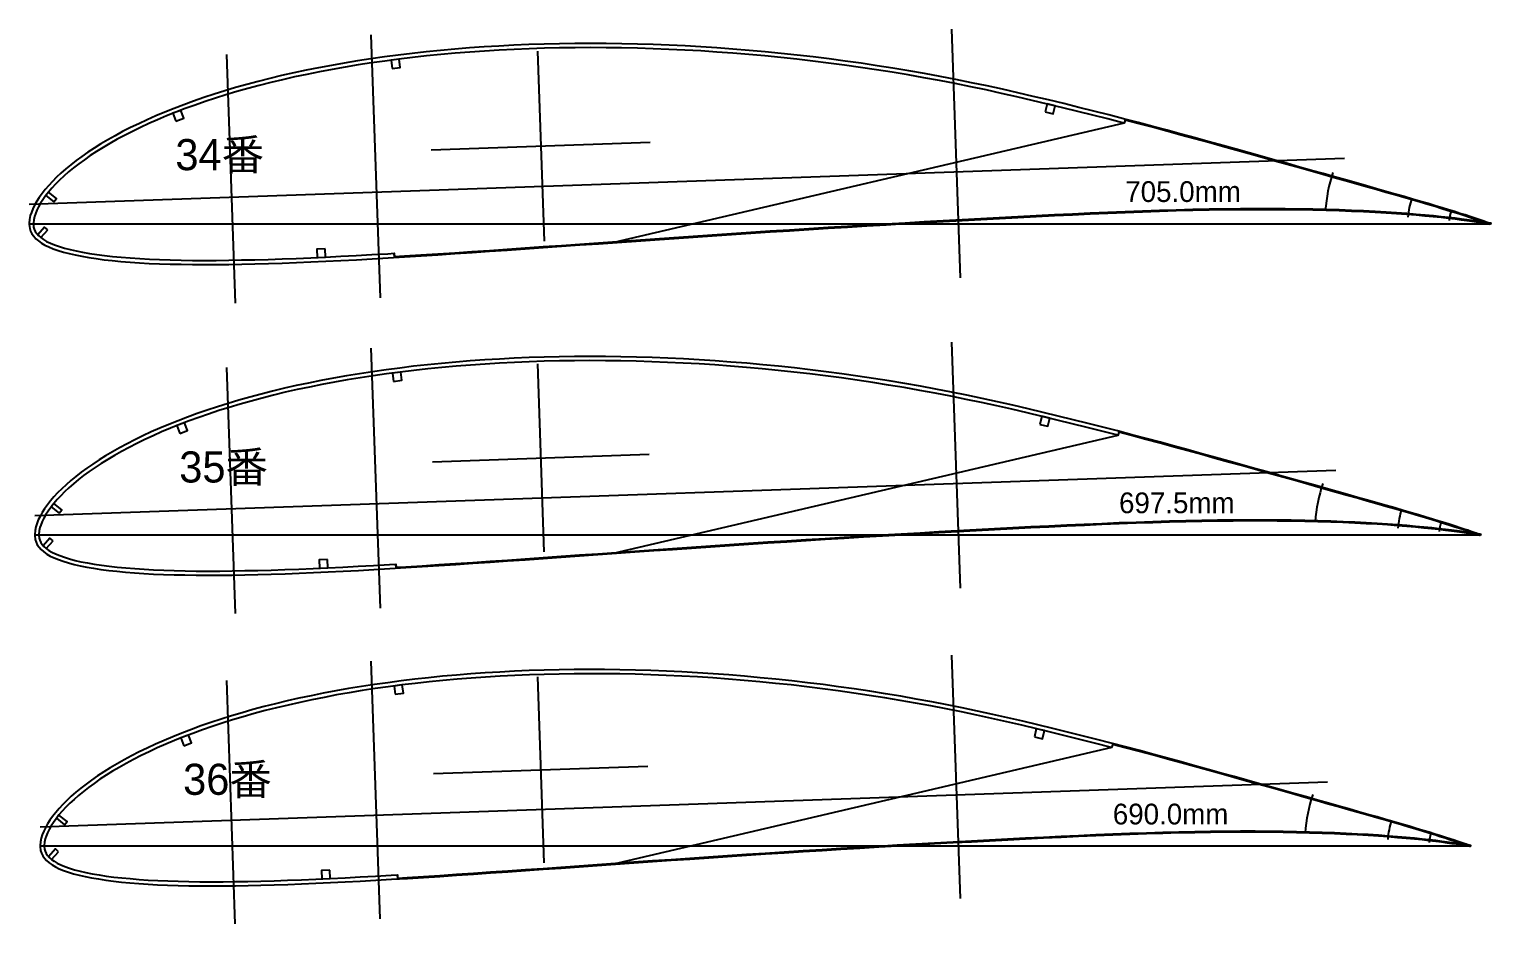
# Model space of a CAD drawing. Header units: metres. Extents: x -277 to 515, y -3484 to 105.
# Drawn here: x -247 to 458, y -2138 to -1706 of the extents above; entities that cross this region are included whole.
import ezdxf

# ---------------------------------------------------------------- set-up
doc = ezdxf.new("R2010")
doc.units = ezdxf.units.M
for name, color, linetype in [('FoilLayer', 7, 'Continuous'), ('RefFoilLayer', 7, 'Continuous'), ('StringerLayer', 7, 'Continuous'), ('SubLayer', 7, 'Continuous'), ('TextLayer', 7, 'Continuous')]:
    doc.layers.add(name, color=color, linetype=linetype)
doc.styles.add('MSゴシック', font='bigfont')

msp = doc.modelspace()

# ---------------------------------------------------------------- linework, layer by layer
at = {"layer": 'FoilLayer'}
for p, q in [((281.49, -1751.52), (35.25, -1809.14)), ((282, -1749.58), (281.49, -1751.52)), ((-70.5, -1816.27), (-70.62, -1814.27)), ((278.49, -1902.06), (34.88, -1959.04)), ((279, -1900.12), (278.49, -1902.06)), ((-69.75, -1966.1), (-69.87, -1964.1)), ((276, -2050.66), (275.49, -2052.59)), ((275.49, -2052.59), (34.5, -2108.94)), ((-69, -2115.93), (-69.12, -2113.93))]:
    msp.add_line(p, q, dxfattribs=at)
for points in [[(458.1, -1800.39), (457.96, -1800.34), (457.54, -1800.2), (456.88, -1799.97), (455.97, -1799.65), (454.83, -1799.26), (453.46, -1798.78), (451.87, -1798.25), (450.05, -1797.64), (448.02, -1796.97), (445.78, -1796.24), (443.33, -1795.45), (440.67, -1794.61), (437.8, -1793.73), (434.72, -1792.78), (431.44, -1791.79), (427.97, -1790.75), (424.3, -1789.67), (420.43, -1788.54), (416.36, -1787.37), (412.1, -1786.16), (407.65, -1784.89), (403.02, -1783.58), (398.22, -1782.21), (393.25, -1780.81), (388.11, -1779.35), (382.8, -1777.86), (377.35, -1776.31), (371.75, -1774.74), (366.01, -1773.11), (360.13, -1771.46), (354.11, -1769.78), (347.97, -1768.06), (341.72, -1766.3), (335.36, -1764.53), (328.89, -1762.74), (322.31, -1760.92), (315.63, -1759.09), (308.87, -1757.24), (302.03, -1755.37), (295.13, -1753.52), (288.14, -1751.66), (281.89, -1750.02), (281.49, -1751.52), (280.69, -1751.31), (273.58, -1749.47), (266.41, -1747.65), (259.19, -1745.84), (251.89, -1744.06), (244.55, -1742.3), (237.17, -1740.55), (229.77, -1738.83), (222.35, -1737.16), (214.91, -1735.53), (207.43, -1733.98), (199.91, -1732.47), (192.37, -1731.01), (184.79, -1729.61), (177.2, -1728.28), (169.58, -1727), (161.94, -1725.79), (154.28, -1724.65), (146.59, -1723.56), (138.9, -1722.54), (131.2, -1721.59), (123.49, -1720.69), (115.78, -1719.88), (108.05, -1719.12), (100.33, -1718.43), (92.61, -1717.8), (84.9, -1717.23), (77.21, -1716.73), (69.53, -1716.3), (61.87, -1715.94), (54.23, -1715.65), (46.62, -1715.42), (39.05, -1715.25), (31.51, -1715.15), (24.02, -1715.12), (16.55, -1715.17), (9.12, -1715.27), (1.75, -1715.44), (-5.57, -1715.67), (-12.82, -1715.96), (-20.02, -1716.34), (-27.16, -1716.77), (-34.25, -1717.27), (-41.26, -1717.83), (-48.19, -1718.44), (-55.03, -1719.12), (-61.81, -1719.88), (-68.51, -1720.69), (-75.12, -1721.57), (-81.65, -1722.49), (-88.08, -1723.47), (-94.4, -1724.51), (-100.63, -1725.61), (-106.77, -1726.77), (-112.8, -1727.99), (-118.73, -1729.25), (-124.54, -1730.56), (-130.23, -1731.91), (-135.8, -1733.33), (-141.27, -1734.8), (-146.63, -1736.32), (-151.85, -1737.87), (-156.95, -1739.47), (-161.92, -1741.11), (-166.77, -1742.79), (-171.49, -1744.51), (-176.08, -1746.27), (-180.54, -1748.06), (-184.86, -1749.87), (-189.03, -1751.71), (-193.07, -1753.58), (-196.97, -1755.48), (-200.74, -1757.4), (-204.35, -1759.32), (-207.82, -1761.27), (-211.12, -1763.21), (-214.28, -1765.18), (-217.29, -1767.16), (-220.16, -1769.16), (-222.88, -1771.14), (-225.44, -1773.11), (-227.83, -1775.07), (-230.06, -1777.03), (-232.15, -1779), (-234.08, -1780.94), (-235.86, -1782.87), (-237.48, -1784.75), (-238.94, -1786.61), (-240.24, -1788.42), (-241.37, -1790.17), (-242.34, -1791.9), (-243.13, -1793.49), (-243.8, -1795.23), (-244.26, -1796.49), (-244.58, -1798.13), (-244.75, -1799.79), (-244.76, -1800.15), (-244.62, -1801.62), (-244.3, -1802.68), (-243.82, -1803.7), (-243.11, -1804.73), (-242.24, -1805.74), (-241.15, -1806.72), (-239.87, -1807.64), (-238.36, -1808.52), (-236.56, -1809.37), (-234.5, -1810.19), (-232.2, -1810.99), (-229.74, -1811.77), (-227.07, -1812.48), (-224.17, -1813.13), (-221.03, -1813.74), (-217.68, -1814.33), (-214.15, -1814.88), (-210.43, -1815.37), (-206.5, -1815.8), (-202.34, -1816.17), (-197.98, -1816.53), (-193.43, -1816.85), (-188.73, -1817.12), (-183.83, -1817.33), (-178.74, -1817.48), (-173.43, -1817.59), (-167.95, -1817.68), (-162.31, -1817.71), (-156.5, -1817.69), (-150.5, -1817.61), (-144.3, -1817.5), (-137.93, -1817.37), (-131.43, -1817.2), (-124.76, -1816.97), (-117.93, -1816.71), (-110.92, -1816.4), (-103.75, -1816.08), (-96.45, -1815.73), (-89.03, -1815.35), (-81.46, -1814.92), (-73.73, -1814.46), (-70.62, -1814.27), (-70.53, -1815.82), (-65.76, -1815.54), (-57.78, -1815.06), (-49.7, -1814.55), (-41.49, -1814), (-33.16, -1813.43), (-24.71, -1812.85), (-16.16, -1812.29), (-7.54, -1811.69), (1.17, -1811.07), (9.99, -1810.44), (18.89, -1809.82), (27.85, -1809.2), (36.86, -1808.58), (45.94, -1807.93), (55.08, -1807.28), (64.28, -1806.64), (73.51, -1806.02), (82.76, -1805.4), (92.03, -1804.76), (101.35, -1804.13), (110.7, -1803.51), (120.03, -1802.93), (129.35, -1802.34), (138.66, -1801.74), (147.99, -1801.16), (157.29, -1800.6), (166.56, -1800.06), (175.78, -1799.52), (184.96, -1798.98), (194.12, -1798.45), (203.24, -1797.95), (212.28, -1797.47), (221.25, -1796.99), (230.16, -1796.5), (239.02, -1796.05), (247.8, -1795.62), (256.49, -1795.22), (265.07, -1794.82), (273.59, -1794.43), (282.01, -1794.08), (290.33, -1793.78), (298.53, -1793.51), (306.6, -1793.25), (314.56, -1793.04), (322.4, -1792.87), (330.08, -1792.77), (337.58, -1792.7), (344.93, -1792.65), (352.13, -1792.64), (359.14, -1792.69), (365.96, -1792.78), (372.57, -1792.9), (378.99, -1793.05), (385.21, -1793.23), (391.22, -1793.46), (396.98, -1793.72), (402.52, -1793.99), (407.84, -1794.28), (412.93, -1794.61), (417.76, -1794.98), (422.32, -1795.35), (426.61, -1795.72), (430.67, -1796.1), (434.45, -1796.48), (437.96, -1796.87), (441.2, -1797.25), (444.15, -1797.62), (446.83, -1797.97), (449.21, -1798.3), (451.33, -1798.6), (453.15, -1798.86), (454.71, -1799.08), (455.99, -1799.27), (457, -1799.43), (457.71, -1799.54), (458.18, -1799.61), (458.33, -1799.63)], [(453.23, -1950.39), (453.09, -1950.34), (452.67, -1950.2), (452.02, -1949.97), (451.12, -1949.66), (449.99, -1949.27), (448.63, -1948.8), (447.06, -1948.27), (445.26, -1947.67), (443.25, -1947), (441.04, -1946.29), (438.61, -1945.5), (435.98, -1944.68), (433.14, -1943.8), (430.09, -1942.86), (426.85, -1941.88), (423.41, -1940.85), (419.78, -1939.78), (415.95, -1938.67), (411.93, -1937.51), (407.72, -1936.31), (403.32, -1935.05), (398.73, -1933.76), (393.98, -1932.4), (389.07, -1931.01), (383.98, -1929.58), (378.73, -1928.1), (373.33, -1926.57), (367.79, -1925.01), (362.12, -1923.4), (356.3, -1921.77), (350.34, -1920.11), (344.27, -1918.4), (338.08, -1916.67), (331.79, -1914.91), (325.39, -1913.14), (318.88, -1911.34), (312.27, -1909.53), (305.58, -1907.7), (298.82, -1905.85), (291.99, -1904.01), (285.07, -1902.18), (278.89, -1900.56), (278.49, -1902.06), (277.7, -1901.85), (270.66, -1900.03), (263.57, -1898.22), (256.42, -1896.44), (249.2, -1894.68), (241.94, -1892.94), (234.64, -1891.2), (227.32, -1889.5), (219.98, -1887.84), (212.62, -1886.24), (205.22, -1884.7), (197.78, -1883.21), (190.32, -1881.77), (182.82, -1880.38), (175.31, -1879.06), (167.78, -1877.8), (160.22, -1876.6), (152.63, -1875.47), (145.03, -1874.4), (137.42, -1873.39), (129.8, -1872.44), (122.18, -1871.56), (114.54, -1870.75), (106.9, -1870.01), (99.26, -1869.32), (91.62, -1868.7), (83.99, -1868.13), (76.39, -1867.64), (68.79, -1867.21), (61.21, -1866.86), (53.66, -1866.57), (46.12, -1866.34), (38.64, -1866.17), (31.18, -1866.07), (23.76, -1866.04), (16.37, -1866.09), (9.02, -1866.2), (1.73, -1866.36), (-5.51, -1866.59), (-12.68, -1866.88), (-19.81, -1867.25), (-26.87, -1867.68), (-33.89, -1868.17), (-40.82, -1868.72), (-47.67, -1869.33), (-54.44, -1870), (-61.15, -1870.75), (-67.77, -1871.56), (-74.32, -1872.42), (-80.78, -1873.34), (-87.14, -1874.3), (-93.39, -1875.33), (-99.56, -1876.42), (-105.63, -1877.57), (-111.6, -1878.77), (-117.46, -1880.02), (-123.21, -1881.31), (-128.83, -1882.65), (-134.35, -1884.06), (-139.76, -1885.51), (-145.06, -1887.02), (-150.23, -1888.55), (-155.28, -1890.13), (-160.19, -1891.76), (-164.99, -1893.42), (-169.65, -1895.12), (-174.2, -1896.86), (-178.61, -1898.63), (-182.89, -1900.42), (-187.01, -1902.24), (-191.01, -1904.1), (-194.86, -1905.97), (-198.59, -1907.87), (-202.17, -1909.77), (-205.6, -1911.7), (-208.87, -1913.62), (-211.99, -1915.57), (-214.96, -1917.53), (-217.81, -1919.5), (-220.5, -1921.46), (-223.03, -1923.42), (-225.39, -1925.35), (-227.6, -1927.29), (-229.66, -1929.23), (-231.57, -1931.16), (-233.33, -1933.06), (-234.93, -1934.93), (-236.38, -1936.77), (-237.66, -1938.55), (-238.78, -1940.29), (-239.75, -1942), (-240.52, -1943.57), (-241.19, -1945.29), (-241.64, -1946.54), (-241.96, -1948.15), (-242.12, -1949.79), (-242.13, -1950.14), (-242, -1951.6), (-241.69, -1952.64), (-241.21, -1953.65), (-240.51, -1954.67), (-239.65, -1955.66), (-238.57, -1956.63), (-237.31, -1957.54), (-235.82, -1958.41), (-234.04, -1959.25), (-232, -1960.06), (-229.72, -1960.86), (-227.29, -1961.62), (-224.64, -1962.33), (-221.78, -1962.97), (-218.68, -1963.58), (-215.36, -1964.16), (-211.87, -1964.7), (-208.19, -1965.18), (-204.3, -1965.61), (-200.19, -1965.98), (-195.87, -1966.33), (-191.37, -1966.65), (-186.72, -1966.92), (-181.87, -1967.12), (-176.83, -1967.27), (-171.58, -1967.38), (-166.16, -1967.47), (-160.58, -1967.5), (-154.84, -1967.48), (-148.9, -1967.41), (-142.77, -1967.29), (-136.47, -1967.16), (-130.03, -1966.99), (-123.43, -1966.77), (-116.68, -1966.51), (-109.74, -1966.2), (-102.64, -1965.89), (-95.43, -1965.55), (-88.08, -1965.17), (-80.59, -1964.74), (-72.95, -1964.28), (-69.87, -1964.1), (-69.78, -1965.65), (-65.06, -1965.37), (-57.17, -1964.9), (-49.17, -1964.39), (-41.05, -1963.84), (-32.81, -1963.28), (-24.44, -1962.71), (-15.99, -1962.16), (-7.46, -1961.56), (1.16, -1960.95), (9.88, -1960.33), (18.68, -1959.71), (27.56, -1959.1), (36.47, -1958.48), (45.45, -1957.84), (54.49, -1957.2), (63.6, -1956.57), (72.73, -1955.95), (81.88, -1955.33), (91.05, -1954.71), (100.27, -1954.08), (109.52, -1953.47), (118.75, -1952.89), (127.97, -1952.31), (137.19, -1951.72), (146.41, -1951.14), (155.62, -1950.59), (164.79, -1950.05), (173.91, -1949.52), (183, -1948.99), (192.06, -1948.46), (201.08, -1947.97), (210.02, -1947.49), (218.89, -1947.02), (227.71, -1946.54), (236.47, -1946.08), (245.17, -1945.67), (253.76, -1945.27), (262.25, -1944.87), (270.68, -1944.49), (279.01, -1944.14), (287.25, -1943.84), (295.36, -1943.57), (303.34, -1943.32), (311.22, -1943.11), (318.97, -1942.94), (326.57, -1942.84), (333.99, -1942.77), (341.26, -1942.72), (348.38, -1942.71), (355.32, -1942.76), (362.07, -1942.85), (368.61, -1942.97), (374.96, -1943.12), (381.11, -1943.3), (387.05, -1943.52), (392.76, -1943.78), (398.24, -1944.05), (403.5, -1944.34), (408.54, -1944.66), (413.31, -1945.02), (417.83, -1945.39), (422.08, -1945.76), (426.08, -1946.13), (429.83, -1946.51), (433.3, -1946.9), (436.51, -1947.27), (439.43, -1947.64), (442.07, -1947.99), (444.43, -1948.31), (446.53, -1948.61), (448.33, -1948.86), (449.88, -1949.09), (451.14, -1949.28), (452.14, -1949.43), (452.85, -1949.54), (453.3, -1949.61), (453.46, -1949.63)], [(448.35, -2100.39), (448.22, -2100.34), (447.81, -2100.2), (447.16, -2099.98), (446.27, -2099.67), (445.15, -2099.28), (443.81, -2098.82), (442.25, -2098.29), (440.47, -2097.7), (438.49, -2097.04), (436.29, -2096.33), (433.9, -2095.56), (431.29, -2094.74), (428.48, -2093.87), (425.47, -2092.94), (422.26, -2091.97), (418.86, -2090.96), (415.27, -2089.9), (411.48, -2088.79), (407.5, -2087.65), (403.33, -2086.46), (398.98, -2085.22), (394.44, -2083.93), (389.75, -2082.6), (384.88, -2081.22), (379.85, -2079.8), (374.66, -2078.34), (369.32, -2076.83), (363.84, -2075.28), (358.22, -2073.69), (352.47, -2072.08), (346.57, -2070.43), (340.56, -2068.75), (334.44, -2067.03), (328.22, -2065.29), (321.89, -2063.54), (315.45, -2061.77), (308.91, -2059.97), (302.3, -2058.16), (295.61, -2056.33), (288.84, -2054.51), (282.01, -2052.7), (275.89, -2051.09), (275.49, -2052.59), (274.71, -2052.39), (267.75, -2050.59), (260.73, -2048.8), (253.66, -2047.04), (246.52, -2045.29), (239.33, -2043.57), (232.11, -2041.85), (224.87, -2040.17), (217.61, -2038.53), (210.33, -2036.94), (203.01, -2035.42), (195.65, -2033.95), (188.27, -2032.52), (180.85, -2031.15), (173.42, -2029.84), (165.97, -2028.6), (158.49, -2027.41), (150.99, -2026.29), (143.47, -2025.23), (135.94, -2024.23), (128.4, -2023.3), (120.86, -2022.42), (113.31, -2021.62), (105.75, -2020.89), (98.19, -2020.21), (90.63, -2019.59), (83.09, -2019.03), (75.56, -2018.55), (68.05, -2018.13), (60.56, -2017.77), (53.08, -2017.49), (45.63, -2017.26), (38.22, -2017.09), (30.84, -2017), (23.51, -2016.97), (16.2, -2017.02), (8.92, -2017.12), (1.71, -2017.28), (-5.45, -2017.51), (-12.54, -2017.79), (-19.59, -2018.16), (-26.58, -2018.59), (-33.52, -2019.07), (-40.38, -2019.62), (-47.16, -2020.22), (-53.85, -2020.88), (-60.49, -2021.63), (-67.04, -2022.42), (-73.52, -2023.28), (-79.91, -2024.18), (-86.2, -2025.14), (-92.38, -2026.16), (-98.48, -2027.24), (-104.49, -2028.37), (-110.39, -2029.56), (-116.2, -2030.8), (-121.88, -2032.07), (-127.44, -2033.4), (-132.9, -2034.79), (-138.25, -2036.23), (-143.49, -2037.72), (-148.61, -2039.23), (-153.6, -2040.8), (-158.46, -2042.4), (-163.21, -2044.05), (-167.82, -2045.73), (-172.32, -2047.46), (-176.69, -2049.2), (-180.91, -2050.98), (-184.99, -2052.77), (-188.94, -2054.61), (-192.76, -2056.46), (-196.45, -2058.34), (-199.98, -2060.23), (-203.38, -2062.13), (-206.61, -2064.03), (-209.7, -2065.95), (-212.64, -2067.89), (-215.45, -2069.85), (-218.11, -2071.79), (-220.62, -2073.72), (-222.96, -2075.63), (-225.14, -2077.55), (-227.18, -2079.47), (-229.06, -2081.37), (-230.81, -2083.26), (-232.39, -2085.1), (-233.82, -2086.92), (-235.09, -2088.69), (-236.2, -2090.4), (-237.15, -2092.09), (-237.92, -2093.65), (-238.57, -2095.34), (-239.02, -2096.58), (-239.34, -2098.18), (-239.5, -2099.79), (-239.51, -2100.14), (-239.38, -2101.58), (-239.07, -2102.6), (-238.6, -2103.59), (-237.91, -2104.6), (-237.05, -2105.58), (-235.99, -2106.54), (-234.75, -2107.44), (-233.27, -2108.3), (-231.51, -2109.13), (-229.5, -2109.93), (-227.25, -2110.72), (-224.84, -2111.47), (-222.22, -2112.17), (-219.39, -2112.81), (-216.32, -2113.41), (-213.04, -2113.98), (-209.59, -2114.52), (-205.95, -2115), (-202.1, -2115.42), (-198.03, -2115.79), (-193.76, -2116.13), (-189.32, -2116.45), (-184.71, -2116.72), (-179.92, -2116.91), (-174.93, -2117.07), (-169.73, -2117.18), (-164.38, -2117.26), (-158.86, -2117.29), (-153.18, -2117.27), (-147.3, -2117.2), (-141.23, -2117.09), (-135, -2116.96), (-128.63, -2116.79), (-122.11, -2116.57), (-115.42, -2116.31), (-108.56, -2116), (-101.54, -2115.69), (-94.4, -2115.36), (-87.14, -2114.98), (-79.73, -2114.56), (-72.16, -2114.11), (-69.12, -2113.93), (-69.03, -2115.48), (-64.36, -2115.2), (-56.55, -2114.73), (-48.64, -2114.23), (-40.61, -2113.69), (-32.45, -2113.13), (-24.18, -2112.57), (-15.82, -2112.02), (-7.38, -2111.43), (1.15, -2110.83), (9.77, -2110.21), (18.48, -2109.6), (27.26, -2109), (36.08, -2108.38), (44.96, -2107.75), (53.91, -2107.11), (62.91, -2106.49), (71.95, -2105.89), (81, -2105.27), (90.07, -2104.65), (99.2, -2104.03), (108.34, -2103.43), (117.48, -2102.86), (126.6, -2102.28), (135.71, -2101.7), (144.84, -2101.12), (153.95, -2100.58), (163.02, -2100.05), (172.04, -2099.52), (181.03, -2098.99), (189.99, -2098.47), (198.92, -2097.98), (207.76, -2097.52), (216.54, -2097.05), (225.26, -2096.57), (233.93, -2096.12), (242.53, -2095.71), (251.03, -2095.31), (259.43, -2094.92), (267.76, -2094.54), (276.01, -2094.2), (284.16, -2093.9), (292.18, -2093.64), (300.08, -2093.39), (307.87, -2093.17), (315.54, -2093.02), (323.06, -2092.91), (330.4, -2092.84), (337.59, -2092.79), (344.63, -2092.79), (351.5, -2092.84), (358.18, -2092.93), (364.65, -2093.04), (370.93, -2093.19), (377.02, -2093.37), (382.89, -2093.59), (388.54, -2093.84), (393.96, -2094.11), (399.16, -2094.4), (404.15, -2094.71), (408.87, -2095.07), (413.33, -2095.44), (417.54, -2095.81), (421.5, -2096.17), (425.21, -2096.54), (428.65, -2096.92), (431.82, -2097.3), (434.7, -2097.66), (437.32, -2098.01), (439.65, -2098.33), (441.73, -2098.62), (443.51, -2098.87), (445.04, -2099.09), (446.29, -2099.28), (447.28, -2099.43), (447.98, -2099.54), (448.43, -2099.61), (448.58, -2099.63)]]:
    msp.add_lwpolyline(points, close=True, dxfattribs=at)
at = {"layer": 'RefFoilLayer'}
for points in [[(458.25, -1799.96), (458.11, -1799.92), (457.69, -1799.77), (457.03, -1799.54), (456.12, -1799.22), (454.98, -1798.83), (453.6, -1798.36), (452.01, -1797.82), (450.19, -1797.22), (448.16, -1796.54), (445.92, -1795.81), (443.47, -1795.02), (440.8, -1794.18), (437.93, -1793.3), (434.85, -1792.35), (431.57, -1791.36), (428.1, -1790.32), (424.42, -1789.23), (420.55, -1788.11), (416.48, -1786.94), (412.23, -1785.72), (407.78, -1784.45), (403.15, -1783.14), (398.34, -1781.78), (393.37, -1780.37), (388.23, -1778.92), (382.93, -1777.43), (377.47, -1775.88), (371.87, -1774.3), (366.13, -1772.68), (360.25, -1771.03), (354.23, -1769.35), (348.09, -1767.63), (341.84, -1765.87), (335.48, -1764.09), (329.01, -1762.3), (322.43, -1760.49), (315.75, -1758.66), (308.99, -1756.8), (302.15, -1754.94), (295.24, -1753.08), (288.26, -1751.23), (281.19, -1749.37), (274.07, -1747.53), (266.89, -1745.71), (259.66, -1743.9), (252.36, -1742.12), (245.01, -1740.36), (237.62, -1738.6), (230.21, -1736.88), (222.78, -1735.2), (215.32, -1733.57), (207.83, -1732.01), (200.29, -1730.51), (192.73, -1729.05), (185.14, -1727.64), (177.53, -1726.3), (169.9, -1725.03), (162.24, -1723.82), (154.56, -1722.67), (146.86, -1721.58), (139.15, -1720.56), (131.43, -1719.6), (123.7, -1718.7), (115.97, -1717.89), (108.23, -1717.13), (100.49, -1716.43), (92.75, -1715.81), (85.03, -1715.24), (77.32, -1714.73), (69.63, -1714.3), (61.95, -1713.95), (54.29, -1713.65), (46.67, -1713.42), (39.08, -1713.25), (31.52, -1713.15), (24.01, -1713.12), (16.52, -1713.17), (9.07, -1713.28), (1.69, -1713.44), (-5.65, -1713.67), (-12.92, -1713.97), (-20.14, -1714.34), (-27.31, -1714.78), (-34.41, -1715.28), (-41.44, -1715.83), (-48.39, -1716.45), (-55.25, -1717.13), (-62.05, -1717.89), (-68.77, -1718.71), (-75.4, -1719.59), (-81.95, -1720.52), (-88.4, -1721.5), (-94.75, -1722.54), (-101, -1723.65), (-107.16, -1724.81), (-113.22, -1726.03), (-119.17, -1727.3), (-125.01, -1728.61), (-130.72, -1729.97), (-136.32, -1731.39), (-141.81, -1732.87), (-147.19, -1734.4), (-152.45, -1735.96), (-157.58, -1737.57), (-162.58, -1739.22), (-167.46, -1740.91), (-172.2, -1742.65), (-176.83, -1744.42), (-181.32, -1746.21), (-185.67, -1748.04), (-189.88, -1749.89), (-193.94, -1751.78), (-197.88, -1753.69), (-201.68, -1755.63), (-205.33, -1757.58), (-208.83, -1759.55), (-212.18, -1761.51), (-215.38, -1763.51), (-218.43, -1765.52), (-221.34, -1767.54), (-224.1, -1769.56), (-226.71, -1771.57), (-229.15, -1773.57), (-231.44, -1775.58), (-233.57, -1777.59), (-235.55, -1779.58), (-237.37, -1781.56), (-239.05, -1783.52), (-240.57, -1785.45), (-241.92, -1787.34), (-243.11, -1789.19), (-244.14, -1791.03), (-244.99, -1792.77), (-245.69, -1794.58), (-246.22, -1796.12), (-246.57, -1797.94), (-246.75, -1799.79), (-246.74, -1800.38), (-246.52, -1802.24), (-246.09, -1803.57), (-245.46, -1804.84), (-244.61, -1806.06), (-243.56, -1807.23), (-242.32, -1808.34), (-240.87, -1809.38), (-239.21, -1810.34), (-237.3, -1811.22), (-235.16, -1812.08), (-232.8, -1812.9), (-230.25, -1813.7), (-227.5, -1814.43), (-224.55, -1815.09), (-221.38, -1815.71), (-217.99, -1816.31), (-214.41, -1816.86), (-210.65, -1817.36), (-206.68, -1817.79), (-202.5, -1818.17), (-198.12, -1818.52), (-193.55, -1818.85), (-188.81, -1819.12), (-183.89, -1819.32), (-178.78, -1819.48), (-173.46, -1819.59), (-167.96, -1819.68), (-162.3, -1819.71), (-156.48, -1819.69), (-150.47, -1819.61), (-144.26, -1819.5), (-137.88, -1819.37), (-131.36, -1819.2), (-124.68, -1818.97), (-117.84, -1818.7), (-110.83, -1818.39), (-103.65, -1818.08), (-96.35, -1817.73), (-88.92, -1817.35), (-81.34, -1816.92), (-73.61, -1816.46), (-65.74, -1815.99), (-57.75, -1815.51), (-49.67, -1815), (-41.46, -1814.45), (-33.13, -1813.87), (-24.68, -1813.3), (-16.13, -1812.74), (-7.51, -1812.14), (1.21, -1811.52), (10.02, -1810.89), (18.92, -1810.27), (27.88, -1809.65), (36.89, -1809.02), (45.97, -1808.38), (55.11, -1807.73), (64.31, -1807.09), (73.54, -1806.47), (82.79, -1805.84), (92.06, -1805.21), (101.38, -1804.58), (110.72, -1803.96), (120.06, -1803.38), (129.38, -1802.79), (138.69, -1802.19), (148.01, -1801.61), (157.32, -1801.05), (166.59, -1800.51), (175.8, -1799.97), (184.99, -1799.43), (194.15, -1798.9), (203.27, -1798.4), (212.3, -1797.92), (221.27, -1797.44), (230.18, -1796.95), (239.04, -1796.5), (247.82, -1796.07), (256.51, -1795.67), (265.1, -1795.27), (273.6, -1794.88), (282.03, -1794.53), (290.35, -1794.23), (298.55, -1793.96), (306.61, -1793.7), (314.57, -1793.49), (322.41, -1793.32), (330.08, -1793.22), (337.59, -1793.15), (344.93, -1793.1), (352.12, -1793.09), (359.14, -1793.14), (365.96, -1793.23), (372.56, -1793.35), (378.98, -1793.5), (385.2, -1793.68), (391.2, -1793.91), (396.96, -1794.17), (402.5, -1794.44), (407.81, -1794.73), (412.9, -1795.06), (417.72, -1795.42), (422.28, -1795.8), (426.57, -1796.17), (430.62, -1796.55), (434.4, -1796.93), (437.91, -1797.31), (441.15, -1797.69), (444.09, -1798.07), (446.77, -1798.42), (449.15, -1798.75), (451.26, -1799.04), (453.09, -1799.3), (454.65, -1799.53), (455.92, -1799.72), (456.93, -1799.87), (457.65, -1799.99), (458.09, -1800.05), (458.25, -1800.08)], [(453.37, -1949.97), (453.24, -1949.92), (452.82, -1949.78), (452.17, -1949.55), (451.27, -1949.23), (450.14, -1948.84), (448.78, -1948.37), (447.2, -1947.84), (445.4, -1947.24), (443.39, -1946.58), (441.18, -1945.86), (438.75, -1945.08), (436.11, -1944.25), (433.27, -1943.37), (430.22, -1942.43), (426.98, -1941.45), (423.54, -1940.42), (419.91, -1939.35), (416.08, -1938.23), (412.05, -1937.07), (407.84, -1935.88), (403.44, -1934.62), (398.86, -1933.32), (394.11, -1931.97), (389.19, -1930.58), (384.1, -1929.14), (378.85, -1927.67), (373.45, -1926.14), (367.91, -1924.58), (362.24, -1922.97), (356.42, -1921.34), (350.46, -1919.67), (344.39, -1917.97), (338.2, -1916.23), (331.91, -1914.48), (325.51, -1912.7), (319, -1910.91), (312.39, -1909.1), (305.7, -1907.26), (298.94, -1905.41), (292.1, -1903.58), (285.19, -1901.75), (278.2, -1899.91), (271.15, -1898.09), (264.05, -1896.28), (256.9, -1894.5), (249.67, -1892.73), (242.4, -1890.99), (235.09, -1889.25), (227.76, -1887.55), (220.41, -1885.89), (213.03, -1884.28), (205.62, -1882.74), (198.16, -1881.25), (190.68, -1879.8), (183.17, -1878.41), (175.64, -1877.09), (168.09, -1875.83), (160.51, -1874.63), (152.91, -1873.49), (145.29, -1872.41), (137.67, -1871.4), (130.03, -1870.45), (122.39, -1869.57), (114.74, -1868.76), (107.08, -1868.01), (99.42, -1867.32), (91.77, -1866.7), (84.12, -1866.14), (76.5, -1865.64), (68.89, -1865.22), (61.29, -1864.86), (53.72, -1864.57), (46.17, -1864.34), (38.66, -1864.17), (31.19, -1864.07), (23.75, -1864.04), (16.34, -1864.09), (8.98, -1864.2), (1.67, -1864.36), (-5.59, -1864.59), (-12.79, -1864.88), (-19.93, -1865.25), (-27.01, -1865.68), (-34.05, -1866.18), (-41, -1866.73), (-47.87, -1867.34), (-54.66, -1868.01), (-61.39, -1868.77), (-68.04, -1869.58), (-74.6, -1870.44), (-81.08, -1871.36), (-87.46, -1872.33), (-93.74, -1873.36), (-99.93, -1874.46), (-106.02, -1875.61), (-112.01, -1876.82), (-117.9, -1878.07), (-123.68, -1879.37), (-129.33, -1880.72), (-134.87, -1882.12), (-140.31, -1883.59), (-145.63, -1885.1), (-150.82, -1886.64), (-155.9, -1888.23), (-160.85, -1889.87), (-165.67, -1891.54), (-170.37, -1893.26), (-174.94, -1895.01), (-179.39, -1896.79), (-183.69, -1898.59), (-187.86, -1900.43), (-191.88, -1902.3), (-195.77, -1904.19), (-199.53, -1906.11), (-203.15, -1908.03), (-206.61, -1909.98), (-209.93, -1911.92), (-213.09, -1913.9), (-216.11, -1915.88), (-218.99, -1917.89), (-221.72, -1919.88), (-224.29, -1921.87), (-226.71, -1923.85), (-228.97, -1925.84), (-231.08, -1927.83), (-233.04, -1929.8), (-234.85, -1931.76), (-236.51, -1933.69), (-238.01, -1935.6), (-239.35, -1937.47), (-240.53, -1939.31), (-241.54, -1941.12), (-242.39, -1942.85), (-243.08, -1944.64), (-243.6, -1946.16), (-243.95, -1947.96), (-244.12, -1949.79), (-244.12, -1950.38), (-243.9, -1952.22), (-243.48, -1953.53), (-242.85, -1954.79), (-242, -1956), (-240.97, -1957.16), (-239.74, -1958.25), (-238.31, -1959.28), (-236.66, -1960.23), (-234.78, -1961.1), (-232.66, -1961.95), (-230.32, -1962.76), (-227.8, -1963.55), (-225.08, -1964.28), (-222.16, -1964.93), (-219.02, -1965.55), (-215.67, -1966.13), (-212.13, -1966.68), (-208.4, -1967.17), (-204.48, -1967.6), (-200.35, -1967.98), (-196.01, -1968.32), (-191.49, -1968.64), (-186.8, -1968.92), (-181.93, -1969.12), (-176.88, -1969.27), (-171.61, -1969.38), (-166.18, -1969.47), (-160.58, -1969.5), (-154.81, -1969.48), (-148.86, -1969.41), (-142.73, -1969.29), (-136.41, -1969.16), (-129.96, -1968.99), (-123.36, -1968.77), (-116.59, -1968.51), (-109.65, -1968.2), (-102.55, -1967.88), (-95.32, -1967.54), (-87.97, -1967.17), (-80.47, -1966.74), (-72.83, -1966.28), (-65.04, -1965.82), (-57.14, -1965.35), (-49.14, -1964.84), (-41.02, -1964.29), (-32.78, -1963.73), (-24.41, -1963.16), (-15.96, -1962.6), (-7.43, -1962.01), (1.19, -1961.4), (9.91, -1960.78), (18.71, -1960.16), (27.59, -1959.55), (36.5, -1958.93), (45.48, -1958.29), (54.53, -1957.64), (63.63, -1957.02), (72.76, -1956.4), (81.91, -1955.78), (91.08, -1955.15), (100.3, -1954.53), (109.55, -1953.92), (118.78, -1953.34), (128, -1952.76), (137.22, -1952.17), (146.44, -1951.59), (155.65, -1951.04), (164.82, -1950.5), (173.93, -1949.97), (183.02, -1949.44), (192.08, -1948.91), (201.1, -1948.42), (210.04, -1947.94), (218.92, -1947.47), (227.73, -1946.99), (236.49, -1946.53), (245.19, -1946.11), (253.78, -1945.72), (262.28, -1945.32), (270.69, -1944.94), (279.03, -1944.59), (287.26, -1944.29), (295.37, -1944.02), (303.35, -1943.77), (311.23, -1943.55), (318.98, -1943.39), (326.57, -1943.29), (333.99, -1943.22), (341.26, -1943.17), (348.38, -1943.16), (355.32, -1943.21), (362.06, -1943.3), (368.6, -1943.42), (374.95, -1943.57), (381.1, -1943.75), (387.03, -1943.97), (392.74, -1944.23), (398.22, -1944.5), (403.47, -1944.79), (408.5, -1945.11), (413.27, -1945.47), (417.79, -1945.84), (422.04, -1946.21), (426.04, -1946.58), (429.78, -1946.96), (433.25, -1947.34), (436.45, -1947.72), (439.37, -1948.09), (442.01, -1948.44), (444.37, -1948.76), (446.46, -1949.05), (448.27, -1949.31), (449.81, -1949.53), (451.07, -1949.72), (452.07, -1949.87), (452.78, -1949.99), (453.22, -1950.05), (453.37, -1950.08)], [(448.5, -2099.97), (448.36, -2099.92), (447.95, -2099.78), (447.31, -2099.55), (446.42, -2099.24), (445.3, -2098.85), (443.95, -2098.39), (442.39, -2097.87), (440.61, -2097.27), (438.63, -2096.61), (436.43, -2095.9), (434.03, -2095.13), (431.42, -2094.31), (428.61, -2093.44), (425.6, -2092.51), (422.39, -2091.54), (418.99, -2090.53), (415.39, -2089.46), (411.6, -2088.36), (407.62, -2087.21), (403.46, -2086.03), (399.1, -2084.79), (394.57, -2083.5), (389.87, -2082.16), (385, -2080.79), (379.97, -2079.37), (374.78, -2077.91), (369.44, -2076.39), (363.96, -2074.85), (358.34, -2073.26), (352.59, -2071.65), (346.69, -2070), (340.68, -2068.31), (334.56, -2066.6), (328.34, -2064.86), (322.01, -2063.1), (315.57, -2061.33), (309.03, -2059.54), (302.42, -2057.72), (295.72, -2055.89), (288.96, -2054.08), (282.12, -2052.26), (275.21, -2050.45), (268.24, -2048.65), (261.21, -2046.86), (254.13, -2045.1), (246.99, -2043.35), (239.8, -2041.62), (232.56, -2039.91), (225.31, -2038.22), (218.04, -2036.58), (210.74, -2034.99), (203.4, -2033.46), (196.03, -2031.98), (188.63, -2030.56), (181.2, -2029.18), (173.75, -2027.87), (166.28, -2026.62), (158.79, -2025.44), (151.27, -2024.31), (143.73, -2023.25), (136.19, -2022.25), (128.63, -2021.31), (121.07, -2020.43), (113.5, -2019.63), (105.93, -2018.89), (98.35, -2018.21), (90.78, -2017.6), (83.22, -2017.04), (75.67, -2016.55), (68.15, -2016.13), (60.63, -2015.78), (53.14, -2015.49), (45.67, -2015.26), (38.25, -2015.09), (30.85, -2015), (23.5, -2014.97), (16.17, -2015.02), (8.88, -2015.12), (1.65, -2015.28), (-5.53, -2015.51), (-12.65, -2015.8), (-19.71, -2016.16), (-26.72, -2016.59), (-33.68, -2017.08), (-40.56, -2017.63), (-47.36, -2018.23), (-54.08, -2018.89), (-60.73, -2019.64), (-67.3, -2020.44), (-73.8, -2021.3), (-80.21, -2022.21), (-86.52, -2023.17), (-92.73, -2024.19), (-98.85, -2025.27), (-104.88, -2026.41), (-110.81, -2027.6), (-116.63, -2028.85), (-122.35, -2030.13), (-127.94, -2031.46), (-133.42, -2032.85), (-138.8, -2034.3), (-144.06, -2035.8), (-149.2, -2037.33), (-154.23, -2038.9), (-159.12, -2040.51), (-163.89, -2042.17), (-168.54, -2043.87), (-173.06, -2045.6), (-177.46, -2047.36), (-181.72, -2049.15), (-185.84, -2050.96), (-189.82, -2052.81), (-193.67, -2054.68), (-197.39, -2056.58), (-200.96, -2058.48), (-204.39, -2060.41), (-207.67, -2062.33), (-210.8, -2064.28), (-213.78, -2066.25), (-216.63, -2068.23), (-219.34, -2070.2), (-221.88, -2072.17), (-224.28, -2074.13), (-226.51, -2076.1), (-228.6, -2078.06), (-230.54, -2080.02), (-232.32, -2081.96), (-233.96, -2083.87), (-235.45, -2085.76), (-236.77, -2087.61), (-237.94, -2089.42), (-238.95, -2091.22), (-239.78, -2092.93), (-240.46, -2094.69), (-240.98, -2096.2), (-241.33, -2097.99), (-241.5, -2099.79), (-241.49, -2100.37), (-241.28, -2102.19), (-240.86, -2103.49), (-240.24, -2104.74), (-239.4, -2105.93), (-238.38, -2107.08), (-237.16, -2108.16), (-235.75, -2109.18), (-234.12, -2110.12), (-232.25, -2110.99), (-230.16, -2111.82), (-227.84, -2112.63), (-225.35, -2113.41), (-222.66, -2114.12), (-219.77, -2114.77), (-216.67, -2115.38), (-213.35, -2115.96), (-209.85, -2116.51), (-206.16, -2116.99), (-202.29, -2117.41), (-198.19, -2117.78), (-193.9, -2118.13), (-189.43, -2118.44), (-184.79, -2118.71), (-179.98, -2118.91), (-174.98, -2119.07), (-169.77, -2119.18), (-164.39, -2119.26), (-158.85, -2119.29), (-153.15, -2119.27), (-147.26, -2119.2), (-141.19, -2119.09), (-134.95, -2118.95), (-128.56, -2118.79), (-122.03, -2118.57), (-115.34, -2118.31), (-108.47, -2118), (-101.45, -2117.69), (-94.3, -2117.35), (-87.03, -2116.98), (-79.61, -2116.56), (-72.04, -2116.11), (-64.34, -2115.65), (-56.53, -2115.18), (-48.61, -2114.68), (-40.58, -2114.14), (-32.42, -2113.58), (-24.15, -2113.02), (-15.79, -2112.47), (-7.35, -2111.88), (1.18, -2111.27), (9.81, -2110.66), (18.51, -2110.05), (27.29, -2109.45), (36.11, -2108.83), (44.99, -2108.2), (53.94, -2107.56), (62.94, -2106.94), (71.98, -2106.33), (81.03, -2105.72), (90.1, -2105.1), (99.23, -2104.48), (108.37, -2103.88), (117.5, -2103.31), (126.63, -2102.73), (135.74, -2102.15), (144.86, -2101.57), (153.97, -2101.03), (163.05, -2100.5), (172.06, -2099.97), (181.05, -2099.44), (190.02, -2098.92), (198.94, -2098.43), (207.79, -2097.96), (216.56, -2097.5), (225.29, -2097.02), (233.95, -2096.57), (242.55, -2096.16), (251.05, -2095.76), (259.46, -2095.37), (267.78, -2094.99), (276.03, -2094.65), (284.17, -2094.35), (292.2, -2094.09), (300.09, -2093.84), (307.88, -2093.62), (315.55, -2093.47), (323.06, -2093.36), (330.4, -2093.29), (337.59, -2093.24), (344.63, -2093.24), (351.5, -2093.29), (358.17, -2093.38), (364.63, -2093.49), (370.91, -2093.64), (377, -2093.82), (382.87, -2094.04), (388.52, -2094.29), (393.93, -2094.56), (399.14, -2094.85), (404.11, -2095.16), (408.83, -2095.52), (413.3, -2095.89), (417.5, -2096.25), (421.46, -2096.62), (425.16, -2096.99), (428.59, -2097.37), (431.76, -2097.74), (434.64, -2098.11), (437.26, -2098.45), (439.59, -2098.77), (441.66, -2099.06), (443.45, -2099.32), (444.97, -2099.54), (446.22, -2099.72), (447.21, -2099.88), (447.91, -2099.99), (448.35, -2100.05), (448.5, -2100.08)]]:
    msp.add_lwpolyline(points, close=True, dxfattribs=at)
at = {"layer": 'StringerLayer'}
for points in [[(-71.7, -1725.15), (-67.73, -1724.63), (-68.26, -1720.66), (-72.22, -1721.18), (-71.7, -1725.15)], [(-175.97, -1750.51), (-172.24, -1749.08), (-173.67, -1745.35), (-177.4, -1746.78), (-175.97, -1750.51)], [(243.41, -1746.14), (247.29, -1747.07), (248.23, -1743.18), (244.34, -1742.25), (243.41, -1746.14)], [(-234.81, -1789.45), (-233.58, -1787.88), (-237.51, -1784.79), (-238.74, -1786.36), (-234.81, -1789.45)], [(-237.83, -1802.96), (-239.33, -1801.63), (-242.65, -1805.37), (-241.15, -1806.7), (-237.83, -1802.96)], [(-104.02, -1812.09), (-108.01, -1812.26), (-107.84, -1816.26), (-103.84, -1816.08), (-104.02, -1812.09)], [(-70.95, -1876.01), (-66.98, -1875.49), (-67.51, -1871.52), (-71.47, -1872.05), (-70.95, -1876.01)], [(-174.1, -1901.11), (-170.36, -1899.68), (-171.79, -1895.94), (-175.53, -1897.37), (-174.1, -1901.11)], [(240.78, -1896.77), (244.67, -1897.7), (245.6, -1893.81), (241.71, -1892.88), (240.78, -1896.77)], [(-232.26, -1939.62), (-231.03, -1938.04), (-234.96, -1934.96), (-236.19, -1936.53), (-232.26, -1939.62)], [(-235.24, -1952.88), (-236.74, -1951.55), (-240.06, -1955.29), (-238.56, -1956.62), (-235.24, -1952.88)], [(-102.89, -1961.89), (-106.89, -1962.07), (-106.71, -1966.07), (-102.72, -1965.89), (-102.89, -1961.89)], [(-70.2, -2026.87), (-66.23, -2026.35), (-66.76, -2022.39), (-70.72, -2022.91), (-70.2, -2026.87)], [(238.16, -2047.4), (242.04, -2048.33), (242.98, -2044.44), (239.09, -2043.51), (238.16, -2047.4)], [(-172.22, -2051.7), (-168.49, -2050.27), (-169.92, -2046.54), (-173.65, -2047.97), (-172.22, -2051.7)], [(-229.71, -2089.78), (-228.48, -2088.21), (-232.41, -2085.12), (-233.64, -2086.7), (-229.71, -2089.78)], [(-232.66, -2102.8), (-234.15, -2101.47), (-237.47, -2105.21), (-235.97, -2106.54), (-232.66, -2102.8)], [(-101.77, -2111.7), (-105.76, -2111.88), (-105.59, -2115.87), (-101.59, -2115.7), (-101.77, -2111.7)]]:
    msp.add_lwpolyline(points, dxfattribs=at)
at = {"layer": 'SubLayer'}
for p, q in [((198.16, -1706.25), (202.34, -1826.03)), ((-81.92, -1708.97), (-77.49, -1835.8)), ((-151.63, -1718.46), (-147.45, -1838.24)), ((-1.6, -1716.75), (1.6, -1808.35)), ((-52.84, -1764.39), (52.84, -1760.7)), ((387.75, -1768.63), (-246.75, -1790.79)), ((-246.75, -1800), (458.25, -1800)), ((-81.9, -1859.97), (-77.52, -1985.45)), ((198.17, -1857.17), (202.31, -1975.67)), ((-1.58, -1867.64), (1.58, -1958.26)), ((-151.61, -1869.39), (-147.47, -1987.89)), ((-52.28, -1914.77), (52.28, -1911.12)), ((383.62, -1918.96), (-244.12, -1940.89)), ((-244.12, -1950), (453.37, -1950)), ((198.19, -2008.09), (202.29, -2125.32)), ((-81.88, -2010.97), (-77.54, -2135.1)), ((-151.59, -2020.31), (-147.5, -2137.54)), ((-1.57, -2018.52), (1.57, -2108.17)), ((-51.72, -2065.15), (51.72, -2061.54)), ((379.5, -2069.3), (-241.5, -2090.98)), ((-241.5, -2100), (448.5, -2100))]:
    msp.add_line(p, q, dxfattribs=at)
for centre, radius in [((458.25, -1800), 80), ((458.25, -1800), 40), ((458.25, -1800), 20), ((453.37, -1950), 80), ((453.37, -1950), 40), ((453.37, -1950), 20), ((448.5, -2100), 80), ((448.5, -2100), 40), ((448.5, -2100), 20)]:
    msp.add_arc(centre, radius, 162, 175.5, dxfattribs=at)

# ---------------------------------------------------------------- texts
at = {"layer": 'TextLayer', "style": 'MSゴシック'}
for s, height, p in [('34番', 15, (-176.25, -1774.2)), ('705.0mm', 10, (282, -1789.53)), ('35番', 15, (-174.37, -1924.79)), ('697.5mm', 10, (279, -1939.59)), ('36番', 15, (-172.5, -2075.38)), ('690.0mm', 10, (276, -2089.65))]:
    msp.add_text(s, height=height, dxfattribs=at).set_placement(p)

doc.saveas('drawing.dxf')
